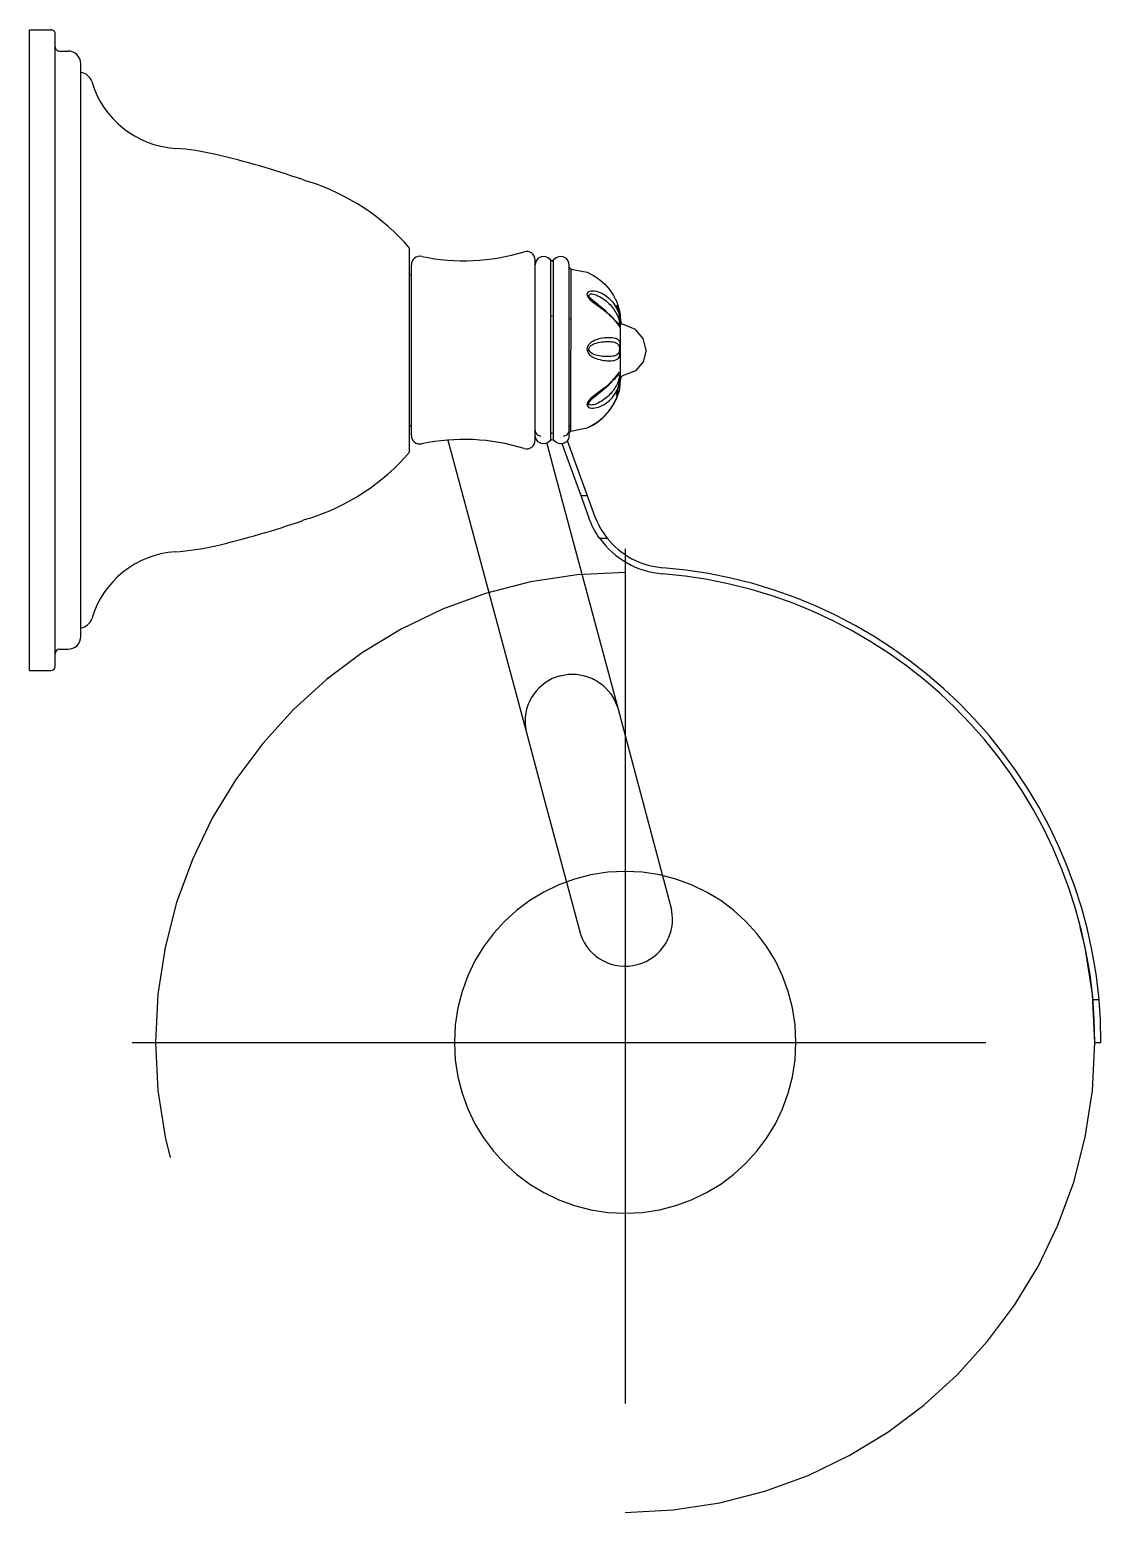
# Model space of a CAD drawing. Extents: x -0.477 to -0.349, y 316.553 to 316.726.
import ezdxf

# ---------------------------------------------------------------- set-up
doc = ezdxf.new("R2010")
doc.units = 0
doc.header["$LTSCALE"] = 0.2
doc.header["$MEASUREMENT"] = 0
for name, pattern in [('AXES', [0.54, 0.3, -0.08, 0.08, -0.08]), ('CACHE', [0.24, 0.12, -0.12]), ('CONTINU', [0])]:
    doc.linetypes.add(name, pattern=pattern)
doc.layers.get('0').update_dxf_attribs({"linetype": 'CONTINUOUS'})
doc.layers.add('DECA_EIXOS', color=5, linetype='AXES')

msp = doc.modelspace()

# ---------------------------------------------------------------- linework, layer by layer
at = {"linetype": 'CONTINU'}
for points in [[(-0.47661, 316.65146), (-0.47661, 316.72646)], [(-0.47661, 316.72646), (-0.47411, 316.72646)], [(-0.47361, 316.65196), (-0.47361, 316.72596)], [(-0.47311, 316.72396), (-0.47211, 316.72396)], [(-0.47061, 316.65546), (-0.47061, 316.72246)], [(-0.43211, 316.67701), (-0.43211, 316.70091)], [(-0.43191, 316.67898), (-0.43191, 316.69895)], [(-0.41671, 316.69989), (-0.41708, 316.69968), (-0.41733, 316.69934), (-0.41742, 316.69893)], [(-0.41741, 316.67841), (-0.41741, 316.69952)], [(-0.41559, 316.69948), (-0.4159, 316.69978), (-0.41629, 316.69992), (-0.41671, 316.69989)], [(-0.41559, 316.69948), (-0.41542, 316.69943)], [(-0.41559, 316.67841), (-0.41559, 316.69948)], [(-0.41542, 316.69943), (-0.41525, 316.69952)], [(-0.41413, 316.69989), (-0.41456, 316.69992), (-0.41495, 316.69978), (-0.41525, 316.69952)], [(-0.41525, 316.67841), (-0.41525, 316.69952)], [(-0.41342, 316.69893), (-0.41351, 316.69935), (-0.41376, 316.69968), (-0.41413, 316.69989)], [(-0.41342, 316.67899), (-0.41342, 316.69893)], [(-0.41342, 316.69866), (-0.41319, 316.69843)], [(-0.43211, 316.69776), (-0.43191, 316.69776)], [(-0.41323, 316.67947), (-0.41319, 316.69843)], [(-0.41319, 316.69843), (-0.41133, 316.69808)], [(-0.41133, 316.6954), (-0.41111, 316.69532)], [(-0.41071, 316.6948), (-0.41027, 316.6943)], [(-0.40787, 316.69427), (-0.40743, 316.69258)], [(-0.41559, 316.693), (-0.41542, 316.69297)], [(-0.41342, 316.69267), (-0.4132, 316.69259)], [(-0.40845, 316.69287), (-0.40744, 316.6918)], [(-0.40793, 316.69224), (-0.40754, 316.69202)], [(-0.40754, 316.69202), (-0.40744, 316.6918)], [(-0.40744, 316.69299), (-0.40742, 316.6924)], [(-0.40743, 316.69258), (-0.40737, 316.69218)], [(-0.40699, 316.69191), (-0.40721, 316.692), (-0.40736, 316.69218), (-0.40742, 316.6924)], [(-0.40742, 316.68556), (-0.40742, 316.6924)], [(-0.40442, 316.68896), (-0.40477, 316.69034), (-0.40568, 316.69138), (-0.40699, 316.69191)], [(-0.41133, 316.68895), (-0.41111, 316.689)], [(-0.40754, 316.689), (-0.40742, 316.68894)], [(-0.40442, 316.68896), (-0.40477, 316.68759), (-0.40568, 316.68655), (-0.40699, 316.68602)], [(-0.40787, 316.68365), (-0.40755, 316.68512)], [(-0.40755, 316.68512), (-0.40736, 316.68576)], [(-0.40754, 316.68596), (-0.40744, 316.68611)], [(-0.40746, 316.68476), (-0.40744, 316.68494)], [(-0.40744, 316.68494), (-0.40742, 316.68556)], [(-0.40742, 316.68556), (-0.40736, 316.68576)], [(-0.40752, 316.68443), (-0.40762, 316.68402)], [(-0.41133, 316.68251), (-0.41111, 316.68266)], [(-0.43211, 316.68016), (-0.43191, 316.68016)], [(-0.41671, 316.67884), (-0.41708, 316.67903), (-0.41732, 316.67933), (-0.41742, 316.6797)], [(-0.41342, 316.67973), (-0.41351, 316.67934), (-0.41376, 316.67903), (-0.41413, 316.67884)], [(-0.41342, 316.68001), (-0.41322, 316.68019)], [(-0.41323, 316.67947), (-0.41133, 316.67985)], [(-0.42762, 316.67844), (-0.42604, 316.67251)], [(-0.41671, 316.67804), (-0.41706, 316.67823), (-0.4173, 316.67853), (-0.41741, 316.67891)], [(-0.41559, 316.67841), (-0.4159, 316.67815), (-0.41629, 316.67801), (-0.41671, 316.67804)], [(-0.41605, 316.67809), (-0.41533, 316.67538)], [(-0.41559, 316.67921), (-0.41542, 316.6793)], [(-0.41559, 316.67841), (-0.41542, 316.6785)], [(-0.41542, 316.6793), (-0.41525, 316.67921)], [(-0.41542, 316.6785), (-0.41525, 316.67841)], [(-0.41413, 316.67804), (-0.41456, 316.67801), (-0.41495, 316.67815), (-0.41525, 316.67841)], [(-0.41428, 316.67803), (-0.41207, 316.67196)], [(-0.41342, 316.67899), (-0.41351, 316.67858), (-0.41376, 316.67824), (-0.41413, 316.67804)], [(-0.41366, 316.67839), (-0.41045, 316.66958)], [(-0.41342, 316.67927), (-0.41323, 316.67947)], [(-0.41533, 316.67538), (-0.40769, 316.64693)], [(-0.42604, 316.67251), (-0.4184, 316.64406)], [(-0.41207, 316.67196), (-0.41112, 316.66934)], [(-0.41207, 316.67196), (-0.41132, 316.67196)], [(-0.40987, 316.66696), (-0.40898, 316.66696)], [(-0.47311, 316.65396), (-0.47211, 316.65396)], [(-0.47661, 316.65146), (-0.47411, 316.65146)], [(-0.40769, 316.64693), (-0.40553, 316.63887)], [(-0.4184, 316.64406), (-0.41624, 316.636)], [(-0.40553, 316.63887), (-0.40143, 316.6235)], [(-0.41624, 316.636), (-0.41212, 316.62063)], [(-0.3521, 316.61296), (-0.35138, 316.61296)], [(-0.35187, 316.60796), (-0.35116, 316.60796)]]:
    msp.add_lwpolyline(points, dxfattribs=at)
for points in [[(-0.47361, 316.72596, 0.414344), (-0.47411, 316.72646)], [(-0.47361, 316.72446, 0.414223), (-0.47311, 316.72396)], [(-0.47061, 316.72246, 0.414202), (-0.47211, 316.72396)], [(-0.46934, 316.72039, 0.29979), (-0.47061, 316.72145)], [(-0.46934, 316.72039, 0.312504), (-0.45956, 316.71257)], [(-0.45481, 316.71185, 0.040216), (-0.45956, 316.71257)], [(-0.44463, 316.70891, 0.026311), (-0.45481, 316.71185)], [(-0.44463, 316.70891, 0.00674), (-0.44388, 316.70866)], [(-0.43211, 316.70091, 0.138092), (-0.44388, 316.70866)], [(-0.4307, 316.69993, 0.127155), (-0.4187, 316.70048)], [(-0.41741, 316.69952, 0.504597), (-0.4187, 316.70048)], [(-0.4307, 316.69993, 0.476353), (-0.43191, 316.69895)], [(-0.41133, 316.69808, -0.123177), (-0.40871, 316.69604, -0.137465), (-0.40744, 316.69299)], [(-0.41133, 316.6954), (-0.4113, 316.69564), (-0.41117, 316.69579, -0.157464), (-0.41051, 316.69589, -0.141262), (-0.40883, 316.69509, -0.116244), (-0.40779, 316.69368, -0.104775), (-0.40744, 316.6918)], [(-0.41133, 316.6954, 0.119246), (-0.41099, 316.69489), (-0.41075, 316.69466), (-0.40931, 316.69359), (-0.40884, 316.6932, -0.06607), (-0.40749, 316.69166), (-0.40744, 316.6918)], [(-0.41111, 316.69532), (-0.4111, 316.69545, -0.24613), (-0.41088, 316.69555, -0.107226), (-0.41027, 316.69542, -0.095405), (-0.40878, 316.69442, -0.081181), (-0.40788, 316.69321, -0.149511), (-0.40754, 316.69202)], [(-0.40754, 316.69202, -0.305898), (-0.40768, 316.692, 0.022119), (-0.40865, 316.69307), (-0.40919, 316.69357), (-0.41071, 316.6948, -0.138376), (-0.41111, 316.69532)], [(-0.40764, 316.69391, -0.039573), (-0.40744, 316.69299)], [(-0.41133, 316.68895), (-0.4113, 316.68931), (-0.41117, 316.68959, -0.110843), (-0.41066, 316.69002, -0.122113), (-0.40883, 316.69045, -0.086212), (-0.408, 316.69036, -0.154318), (-0.40764, 316.69011, -0.11516), (-0.40749, 316.68974, -0.052496), (-0.40754, 316.689)], [(-0.41111, 316.689, -0.216932), (-0.41101, 316.68937, -0.138007), (-0.41044, 316.68973, -0.083276), (-0.40878, 316.68996, -0.062365), (-0.40813, 316.68988, -0.098123), (-0.4078, 316.68973, -0.242093), (-0.40754, 316.689)], [(-0.41133, 316.68895), (-0.4112, 316.68864), (-0.411, 316.68839, 0.08129), (-0.41049, 316.68806, 0.103493), (-0.40871, 316.68772, 0.155922), (-0.40774, 316.68794, 0.17363), (-0.40749, 316.68839, 0.047657), (-0.40754, 316.689)], [(-0.40754, 316.689, -0.252794), (-0.40784, 316.6884, -0.088607), (-0.40818, 316.68827, -0.058162), (-0.40891, 316.68821, -0.085805), (-0.4105, 316.68845, -0.237935), (-0.41111, 316.689)], [(-0.41133, 316.68251), (-0.4113, 316.68277), (-0.41117, 316.68302), (-0.41082, 316.6834, -0.019984), (-0.40919, 316.68464), (-0.40883, 316.68494, 0.066806), (-0.40755, 316.6864), (-0.40744, 316.68632), (-0.40744, 316.68611)], [(-0.41133, 316.68251), (-0.4112, 316.68233), (-0.411, 316.68222, 0.138935), (-0.41022, 316.68224, 0.124251), (-0.40871, 316.68308, 0.115416), (-0.40774, 316.68448, 0.09087), (-0.40744, 316.68611)], [(-0.41133, 316.67985, 0.123177), (-0.40871, 316.68189, 0.132056), (-0.40744, 316.68494)], [(-0.41133, 316.67985, 0.125222), (-0.40856, 316.68214, 0.123702), (-0.40744, 316.68494)], [(-0.41111, 316.68266, -0.211999), (-0.41101, 316.68297, -0.054269), (-0.41062, 316.68338), (-0.40933, 316.68443), (-0.40878, 316.68491, 0.022159), (-0.40765, 316.68613, -0.254207), (-0.40754, 316.68596)], [(-0.40754, 316.68596, -0.109175), (-0.40799, 316.68466, -0.07561), (-0.40891, 316.68354, -0.082291), (-0.41021, 316.68268, -0.100926), (-0.41087, 316.68253, -0.296195), (-0.41111, 316.68266)], [(-0.40699, 316.68602, 0.350418), (-0.40742, 316.68556)], [(-0.43191, 316.67898, 0.477206), (-0.4307, 316.678)], [(-0.4187, 316.67745, 0.127127), (-0.4307, 316.678)], [(-0.4187, 316.67745, 0.505654), (-0.41741, 316.67841)], [(-0.44388, 316.66927, 0.138092), (-0.43211, 316.67701)], [(-0.44388, 316.66927, 0.006602), (-0.44463, 316.66902)], [(-0.40987, 316.66696, -0.067188), (-0.41112, 316.66934)], [(-0.41045, 316.66958, 0.081345), (-0.40898, 316.66696)], [(-0.4548, 316.66608, 0.026311), (-0.44463, 316.66902)], [(-0.45957, 316.66536, 0.040228), (-0.4548, 316.66608)], [(-0.40987, 316.66696, 0.221857), (-0.40251, 316.66279)], [(-0.40898, 316.66696, 0.207355), (-0.40246, 316.6635)], [(-0.45957, 316.66536, 0.312506), (-0.46934, 316.65753)], [(-0.35187, 316.60796, 0.39119), (-0.40251, 316.66279)], [(-0.35116, 316.60796, 0.391189), (-0.40246, 316.6635)], [(-0.47061, 316.65647, 0.299883), (-0.46934, 316.65753)], [(-0.47211, 316.65396, 0.414215), (-0.47061, 316.65546)], [(-0.47311, 316.65396, 0.414203), (-0.47361, 316.65346)], [(-0.47411, 316.65146, 0.414202), (-0.47361, 316.65196)], [(-0.41449, 316.65086), (-0.4154, 316.65053), (-0.41624, 316.65004), (-0.41698, 316.64942), (-0.41731, 316.64906, 0.043747), (-0.41786, 316.64827, 0.043429), (-0.41827, 316.6474), (-0.41842, 316.64693), (-0.41858, 316.64607), (-0.41859, 316.64519), (-0.41848, 316.64432)], [(-0.41449, 316.65086), (-0.41354, 316.65103), (-0.41257, 316.65103), (-0.41162, 316.65086), (-0.41115, 316.65071, -0.043744), (-0.41028, 316.6503, -0.043436), (-0.40949, 316.64975), (-0.40913, 316.64942), (-0.40856, 316.64875), (-0.40811, 316.648), (-0.40776, 316.64719)], [(-0.41212, 316.62063, 0.936923), (-0.40143, 316.6235)]]:
    msp.add_lwpolyline(points, format="xyb", dxfattribs=at)
at = {"linetype": 'CACHE'}
for points in [[(-0.40687, 316.66296, 1), (-0.40687, 316.55296)], [(-0.40687, 316.55296, 1), (-0.40687, 316.66296)], [(-0.40687, 316.62796, 1), (-0.40687, 316.58796)], [(-0.40687, 316.58796, 1), (-0.40687, 316.62796)]]:
    msp.add_lwpolyline(points, format="xyb", dxfattribs=at)
at = {"layer": 'DECA_EIXOS'}
for points in [[(-0.40687, 316.66571), (-0.40687, 316.55296)], [(-0.46462, 316.60796), (-0.34912, 316.60796)]]:
    msp.add_lwpolyline(points, dxfattribs=at)

doc.saveas('drawing.dxf')
